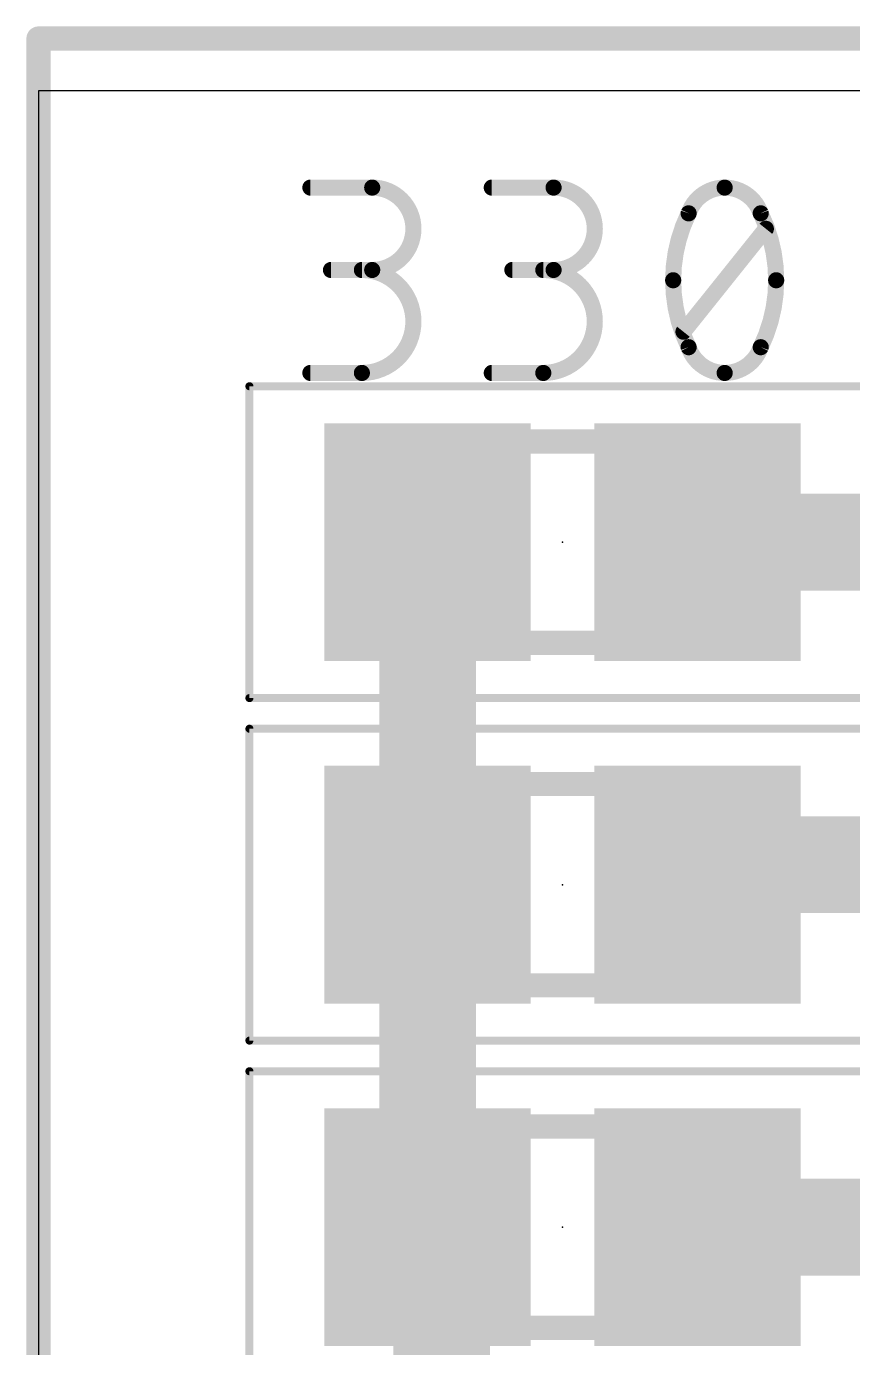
# Model space of a CAD drawing. Extents: x -0.6 to 18.1, y -1.8 to 18.1.
# Drawn here: x -0.08 to 5.13, y 9.53 to 17.86 of the extents above; entities that cross this region are included whole.
import ezdxf

# ---------------------------------------------------------------- set-up
doc = ezdxf.new("R2010")
doc.units = 0
for name, color, linetype in [('1', 12, 'CONTINUOUS'), ('16', 132, 'CONTINUOUS'), ('20', 31, 'CONTINUOUS'), ('23', 53, 'CONTINUOUS'), ('27', 253, 'CONTINUOUS'), ('39', 12, 'CONTINUOUS'), ('51', 253, 'CONTINUOUS')]:
    doc.layers.add(name, color=color, linetype=linetype)

# ---------------------------------------------------------------- blocks, each defined once
blk = doc.blocks.new('RECT')
blk.add_solid([(-0.5, -0.5), (0.5, -0.5), (-0.5, 0.5), (0.5, 0.5)])

msp = doc.modelspace()

# ---------------------------------------------------------------- linework, layer by layer
at = {"layer": '1', "const_width": 0.6096}
for points in [[(2.452, 12.446), (2.452, 14.605)], [(9.376, 14.605), (4.152, 14.605)], [(4.279, 12.573), (4.152, 12.446)], [(6.604, 12.573), (4.279, 12.573)], [(2.452, 10.287), (2.452, 12.446)], [(2.452, 10.287), (2.54, 10.199)], [(4.152, 10.287), (6.096, 10.287)], [(2.54, 10.199), (2.54, 8.89)]]:
    msp.add_lwpolyline(points, dxfattribs=at)
at = {"layer": '1', "const_width": 0.3048}
for points in [[(2.6044, 14.605, 1), (2.2996, 14.605)], [(4.152, 14.7574, 1), (4.152, 14.4526)], [(4.279, 12.7254, 1), (4.279, 12.4206)], [(4.3868, 12.4652, 1), (4.1712, 12.6808)], [(2.6044, 12.446, 1), (2.2996, 12.446)], [(4.0442, 12.5538, 1), (4.2598, 12.3382)], [(2.2996, 12.446, 1), (2.6044, 12.446)], [(2.5598, 10.3948, 1), (2.3442, 10.1792)], [(4.152, 10.4394, 1), (4.152, 10.1346)], [(2.6924, 10.199, 1), (2.3876, 10.199)], [(2.2996, 10.287, 1), (2.6044, 10.287)], [(2.4322, 10.0912, 1), (2.6478, 10.3068)]]:
    msp.add_lwpolyline(points, format="xyb", dxfattribs=at)
at = {"layer": '16', "const_width": 0.1524}
for points in [[(0, 17.78), (17.78, 17.78)], [(0, 0), (0, 17.78)]]:
    msp.add_lwpolyline(points, dxfattribs=at)
at = {"layer": '16', "const_width": 0.0762}
for points in [[(0, 17.8181, 1), (0, 17.7419)], [(0.0381, 17.78, 1), (-0.0381, 17.78)]]:
    msp.add_lwpolyline(points, format="xyb", dxfattribs=at)
at = {"layer": '20'}
for p, q in [((17.76, 17.45), (0, 17.45)), ((0, 17.45), (0, 0))]:
    msp.add_line(p, q, dxfattribs=at)
at = {"layer": '23'}
for p in [(3.302, 14.605), (3.302, 12.446), (3.302, 10.287)]:
    msp.add_point(p, dxfattribs=at)
at = {"layer": '27', "const_width": 0.1016}
for points in [[(1.7131, 16.8402), (2.1026, 16.8402)], [(2.8561, 16.8402), (3.2456, 16.8402)], [(4.064, 15.9314), (4.5833, 16.5806)], [(2.1026, 16.3209), (1.8429, 16.3209)], [(3.2456, 16.3209), (2.9859, 16.3209)], [(1.7131, 15.6718), (2.0377, 15.6718)], [(2.8561, 15.6718), (3.1806, 15.6718)]]:
    msp.add_lwpolyline(points, dxfattribs=at)
at = {"layer": '27'}
for points, const_width in [([(1.7131, 16.8656, 1), (1.7131, 16.8148)], 0.0508), ([(2.1026, 16.3209, 1), (2.1026, 16.8402)], 0.1016), ([(2.1026, 16.8656, 1), (2.1026, 16.8148)], 0.0508), ([(2.1026, 16.8148, 1), (2.1026, 16.8656)], 0.0508), ([(2.8561, 16.8656, 1), (2.8561, 16.8148)], 0.0508), ([(3.2456, 16.3209, 1), (3.2456, 16.8402)], 0.1016), ([(3.2456, 16.8656, 1), (3.2456, 16.8148)], 0.0508), ([(3.2456, 16.8148, 1), (3.2456, 16.8656)], 0.0508), ([(4.3236, 16.8402, 0.3205), (4.0965, 16.6779)], 0.1016), ([(4.5508, 16.6779, 0.3205), (4.3236, 16.8402)], 0.1016), ([(4.3236, 16.8656, 1), (4.3236, 16.8148)], 0.0508), ([(4.3236, 16.8148, 1), (4.3236, 16.8656)], 0.0508), ([(4.0965, 16.6779, 0.1139), (3.9991, 16.256)], 0.1016), ([(4.0724, 16.6862, 1), (4.1205, 16.6697)], 0.0508), ([(4.1193, 16.6668, 1), (4.0736, 16.6891)], 0.0508), ([(4.5737, 16.6891, 1), (4.528, 16.6668)], 0.0508), ([(4.6482, 16.256, 0.1139), (4.5508, 16.6779)], 0.1016), ([(4.5268, 16.6697, 1), (4.5749, 16.6862)], 0.0508), ([(4.6031, 16.5647, 1), (4.5635, 16.5964)], 0.0508), ([(1.8429, 16.3463, 1), (1.8429, 16.2955)], 0.0508), ([(2.0377, 15.6718, 1), (2.0377, 16.3209)], 0.1016), ([(2.0377, 16.3463, 1), (2.0377, 16.2955)], 0.0508), ([(2.1026, 16.3463, 1), (2.1026, 16.2955)], 0.0508), ([(2.1026, 16.2955, 1), (2.1026, 16.3463)], 0.0508), ([(2.9859, 16.3463, 1), (2.9859, 16.2955)], 0.0508), ([(3.1806, 15.6718, 1), (3.1806, 16.3209)], 0.1016), ([(3.1806, 16.3463, 1), (3.1806, 16.2955)], 0.0508), ([(3.2456, 16.3463, 1), (3.2456, 16.2955)], 0.0508), ([(3.2456, 16.2955, 1), (3.2456, 16.3463)], 0.0508), ([(3.9991, 16.256, 0.1139), (4.0965, 15.8341)], 0.1016), ([(4.0245, 16.256, 1), (3.9737, 16.256)], 0.0508), ([(3.9737, 16.256, 1), (4.0245, 16.256)], 0.0508), ([(4.5508, 15.8341, 0.1139), (4.6482, 16.256)], 0.1016), ([(4.6736, 16.256, 1), (4.6228, 16.256)], 0.0508), ([(4.6228, 16.256, 1), (4.6736, 16.256)], 0.0508), ([(4.0442, 15.9473, 1), (4.0838, 15.9156)], 0.0508), ([(4.1205, 15.8423, 1), (4.0724, 15.8258)], 0.0508), ([(4.0965, 15.8341, 0.3205), (4.3236, 15.6718)], 0.1016), ([(4.0736, 15.8229, 1), (4.1193, 15.8452)], 0.0508), ([(4.3236, 15.6718, 0.3205), (4.5508, 15.8341)], 0.1016), ([(4.528, 15.8452, 1), (4.5737, 15.8229)], 0.0508), ([(4.5749, 15.8258, 1), (4.5268, 15.8423)], 0.0508), ([(1.7131, 15.6972, 1), (1.7131, 15.6464)], 0.0508), ([(2.0377, 15.6972, 1), (2.0377, 15.6464)], 0.0508), ([(2.0377, 15.6464, 1), (2.0377, 15.6972)], 0.0508), ([(2.8561, 15.6972, 1), (2.8561, 15.6464)], 0.0508), ([(3.1806, 15.6972, 1), (3.1806, 15.6464)], 0.0508), ([(3.1806, 15.6464, 1), (3.1806, 15.6972)], 0.0508), ([(4.3236, 15.6972, 1), (4.3236, 15.6464)], 0.0508), ([(4.3236, 15.6464, 1), (4.3236, 15.6972)], 0.0508)]:
    msp.add_lwpolyline(points, format="xyb", dxfattribs=dict(at, const_width=const_width))
at = {"layer": '39', "const_width": 0.0508}
for points in [[(1.329, 15.588), (5.275, 15.588)], [(1.329, 13.622), (1.329, 15.588)], [(5.275, 13.622), (1.329, 13.622)], [(1.329, 13.429), (5.275, 13.429)], [(1.329, 11.463), (1.329, 13.429)], [(5.275, 11.463), (1.329, 11.463)], [(1.329, 11.27), (5.275, 11.27)], [(1.329, 9.304), (1.329, 11.27)]]:
    msp.add_lwpolyline(points, dxfattribs=at)
at = {"layer": '39', "const_width": 0.0254}
for points in [[(1.329, 15.6007, 1), (1.329, 15.5753)], [(1.3417, 15.588, 1), (1.3163, 15.588)], [(1.329, 13.6347, 1), (1.329, 13.6093)], [(1.3163, 13.622, 1), (1.3417, 13.622)], [(1.329, 13.4417, 1), (1.329, 13.4163)], [(1.3417, 13.429, 1), (1.3163, 13.429)], [(1.329, 11.4757, 1), (1.329, 11.4503)], [(1.3163, 11.463, 1), (1.3417, 11.463)], [(1.329, 11.2827, 1), (1.329, 11.2573)], [(1.3417, 11.27, 1), (1.3163, 11.27)]]:
    msp.add_lwpolyline(points, format="xyb", dxfattribs=at)
at = {"layer": '51', "const_width": 0.1524}
for points in [[(2.892, 15.24), (3.712, 15.24)], [(2.892, 13.97), (3.712, 13.97)], [(2.892, 13.081), (3.712, 13.081)], [(2.892, 11.811), (3.712, 11.811)], [(2.892, 10.922), (3.712, 10.922)], [(2.892, 9.652), (3.712, 9.652)]]:
    msp.add_lwpolyline(points, dxfattribs=at)
at = {"layer": '51', "const_width": 0.0762}
for points in [[(2.892, 15.2781, 1), (2.892, 15.2019)], [(3.712, 15.2019, 1), (3.712, 15.2781)], [(2.892, 14.0081, 1), (2.892, 13.9319)], [(3.712, 13.9319, 1), (3.712, 14.0081)], [(2.892, 13.1191, 1), (2.892, 13.0429)], [(3.712, 13.0429, 1), (3.712, 13.1191)], [(2.892, 11.8491, 1), (2.892, 11.7729)], [(3.712, 11.7729, 1), (3.712, 11.8491)], [(2.892, 10.9601, 1), (2.892, 10.8839)], [(3.712, 10.8839, 1), (3.712, 10.9601)], [(2.892, 9.6901, 1), (2.892, 9.6139)], [(3.712, 9.6139, 1), (3.712, 9.6901)]]:
    msp.add_lwpolyline(points, format="xyb", dxfattribs=at)

# ---------------------------------------------------------------- block references
at = {"layer": '1', "xscale": 1.3, "yscale": 1.5}
for p in [(2.452, 14.605), (4.152, 14.605), (2.452, 12.446), (4.152, 12.446), (2.452, 10.287), (4.152, 10.287)]:
    msp.add_blockref('RECT', p, dxfattribs=at)
at = {"layer": '51', "xscale": 0.65, "yscale": 1.4}
for p in [(2.5602, 14.6065), (4.0334, 14.6065), (2.5602, 12.4475), (4.0334, 12.4475), (2.5602, 10.2885), (4.0334, 10.2885)]:
    msp.add_blockref('RECT', p, dxfattribs=at)

doc.saveas('drawing.dxf')
